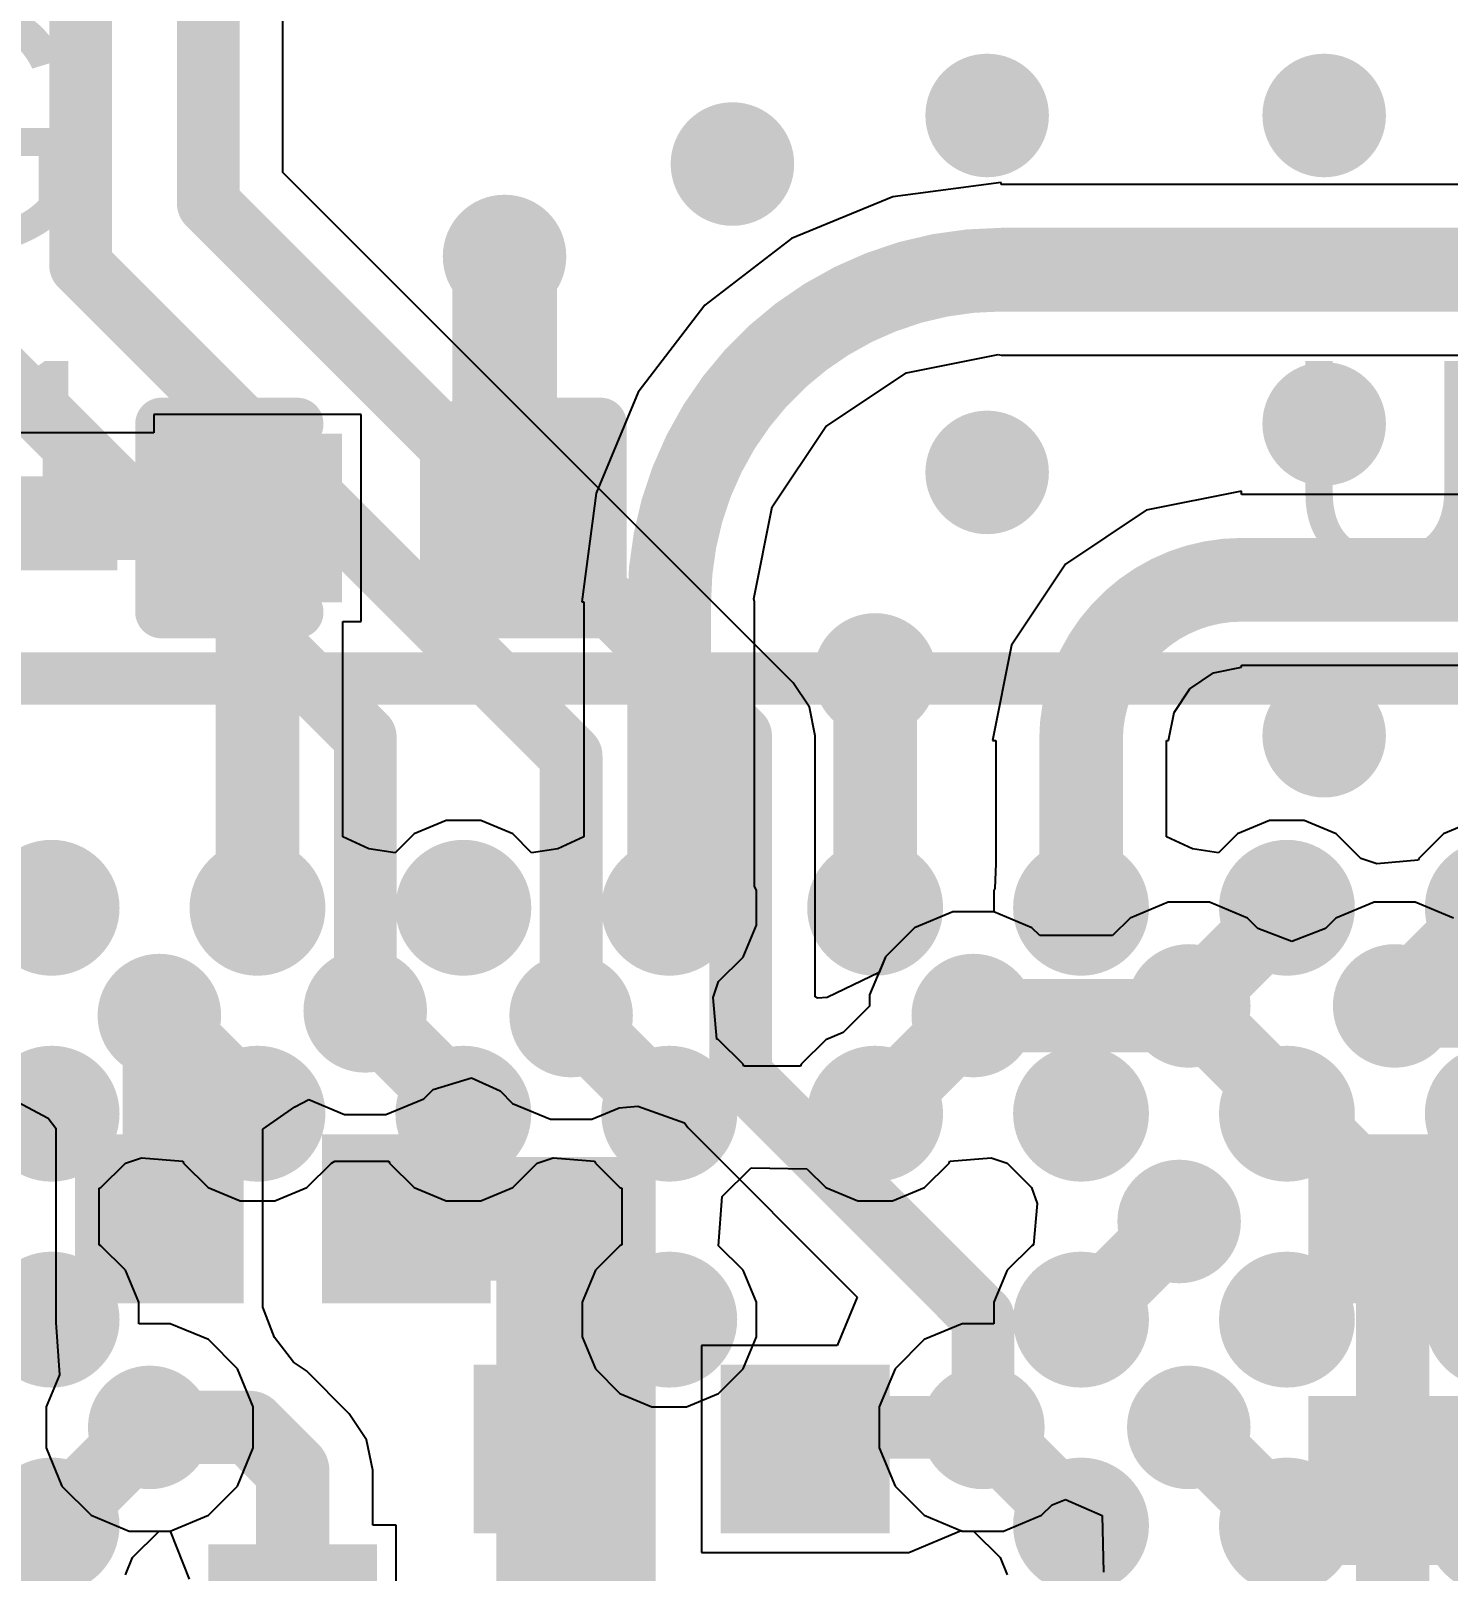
# Model space of a CAD drawing. Header units: millimetres. Extents: x -8 to 96, y -10 to 27.
# Drawn here: x 5.231 to 8.673, y 18.217 to 21.957 of the extents above; entities that cross this region are included whole.
import ezdxf

# ---------------------------------------------------------------- set-up
doc = ezdxf.new("R2010")
doc.units = ezdxf.units.MM
for name, color, linetype in [('BottomLayer', 5, 'Continuous'), ('BottomPaste', 16, 'Continuous'), ('BottomSolder', 6, 'Continuous'), ('TopLayer', 1, 'Continuous'), ('TopOverlay', 2, 'Continuous'), ('TopPaste', 8, 'Continuous'), ('TopSolder', 216, 'Continuous'), ('ViaHoleLayer', 16, 'Continuous')]:
    doc.layers.add(name, color=color, linetype=linetype)
doc.styles.add('Arial', font='', dxfattribs={"height": 0.2})
doc.styles.get('Arial').set_extended_font_data('Arial')

# ---------------------------------------------------------------- blocks, each defined once
blk = doc.blocks.new('C___0201_B_1')
at = {"layer": 'BottomLayer'}
for points in [[(-0.45, 0.15), (-0.15, 0.15), (-0.15, -0.15), (-0.45, -0.15)], [(0.15, 0.15), (0.45, 0.15), (0.45, -0.15), (0.15, -0.15)]]:
    blk.add_hatch(color=5, dxfattribs=at).paths.add_polyline_path(points)
at = {"layer": 'BottomPaste'}
for points in [[(-0.45, 0.15), (-0.15, 0.15), (-0.15, -0.15), (-0.45, -0.15)], [(0.15, 0.15), (0.45, 0.15), (0.45, -0.15), (0.15, -0.15)]]:
    blk.add_hatch(color=16, dxfattribs=at).paths.add_polyline_path(points)
at = {"layer": 'BottomSolder'}
for points in [[(-0.505, 0.205), (-0.095, 0.205), (-0.095, -0.205), (-0.505, -0.205)], [(0.095, 0.205), (0.505, 0.205), (0.505, -0.205), (0.095, -0.205)]]:
    blk.add_hatch(color=6, dxfattribs=at).paths.add_polyline_path(points)
blk = doc.blocks.new('C___0201_B_2')
at = {"layer": 'BottomLayer'}
for points in [[(-0.45, 0.15), (-0.15, 0.15), (-0.15, -0.15), (-0.45, -0.15)], [(0.15, 0.15), (0.45, 0.15), (0.45, -0.15), (0.15, -0.15)]]:
    blk.add_hatch(color=5, dxfattribs=at).paths.add_polyline_path(points)
at = {"layer": 'BottomPaste'}
for points in [[(-0.45, 0.15), (-0.15, 0.15), (-0.15, -0.15), (-0.45, -0.15)], [(0.15, 0.15), (0.45, 0.15), (0.45, -0.15), (0.15, -0.15)]]:
    blk.add_hatch(color=16, dxfattribs=at).paths.add_polyline_path(points)
at = {"layer": 'BottomSolder'}
for points in [[(-0.505, 0.205), (-0.095, 0.205), (-0.095, -0.205), (-0.505, -0.205)], [(0.095, 0.205), (0.505, 0.205), (0.505, -0.205), (0.095, -0.205)]]:
    blk.add_hatch(color=6, dxfattribs=at).paths.add_polyline_path(points)
blk = doc.blocks.new('82_VFBGA_10')
at = {"layer": 'TopLayer'}
h = blk.add_hatch(color=1, dxfattribs=at)
edge = h.paths.add_edge_path()
edge.add_arc((-1.25, 2.25), 0.11, 0, 360)
h = blk.add_hatch(color=1, dxfattribs=at)
edge = h.paths.add_edge_path()
edge.add_arc((-0.75, 2.25), 0.11, 0, 360)
h = blk.add_hatch(color=1, dxfattribs=at)
edge = h.paths.add_edge_path()
edge.add_arc((-0.25, 2.25), 0.11, 0, 360)
h = blk.add_hatch(color=1, dxfattribs=at)
edge = h.paths.add_edge_path()
edge.add_arc((0.25, 2.25), 0.11, 0, 360)
h = blk.add_hatch(color=1, dxfattribs=at)
edge = h.paths.add_edge_path()
edge.add_arc((0.75, 2.25), 0.11, 0, 360)
h = blk.add_hatch(color=1, dxfattribs=at)
edge = h.paths.add_edge_path()
edge.add_arc((1.25, 2.25), 0.11, 0, 360)
h = blk.add_hatch(color=1, dxfattribs=at)
edge = h.paths.add_edge_path()
edge.add_arc((1.75, 2.25), 0.11, 0, 360)
h = blk.add_hatch(color=1, dxfattribs=at)
edge = h.paths.add_edge_path()
edge.add_arc((2.25, 2.25), 0.11, 0, 360)
h = blk.add_hatch(color=1, dxfattribs=at)
edge = h.paths.add_edge_path()
edge.add_arc((-1.25, 1.75), 0.11, 0, 360)
h = blk.add_hatch(color=1, dxfattribs=at)
edge = h.paths.add_edge_path()
edge.add_arc((-0.75, 1.75), 0.11, 0, 360)
h = blk.add_hatch(color=1, dxfattribs=at)
edge = h.paths.add_edge_path()
edge.add_arc((-0.25, 1.75), 0.11, 0, 360)
h = blk.add_hatch(color=1, dxfattribs=at)
edge = h.paths.add_edge_path()
edge.add_arc((0.25, 1.75), 0.11, 0, 360)
h = blk.add_hatch(color=1, dxfattribs=at)
edge = h.paths.add_edge_path()
edge.add_arc((0.75, 1.75), 0.11, 0, 360)
h = blk.add_hatch(color=1, dxfattribs=at)
edge = h.paths.add_edge_path()
edge.add_arc((1.25, 1.75), 0.11, 0, 360)
h = blk.add_hatch(color=1, dxfattribs=at)
edge = h.paths.add_edge_path()
edge.add_arc((1.75, 1.75), 0.11, 0, 360)
h = blk.add_hatch(color=1, dxfattribs=at)
edge = h.paths.add_edge_path()
edge.add_arc((2.25, 1.75), 0.11, 0, 360)
h = blk.add_hatch(color=1, dxfattribs=at)
edge = h.paths.add_edge_path()
edge.add_arc((-1.25, 1.25), 0.11, 0, 360)
h = blk.add_hatch(color=1, dxfattribs=at)
edge = h.paths.add_edge_path()
edge.add_arc((0.25, 1.25), 0.11, 0, 360)
h = blk.add_hatch(color=1, dxfattribs=at)
edge = h.paths.add_edge_path()
edge.add_arc((1.25, 1.25), 0.11, 0, 360)
h = blk.add_hatch(color=1, dxfattribs=at)
edge = h.paths.add_edge_path()
edge.add_arc((1.75, 1.25), 0.11, 0, 360)
h = blk.add_hatch(color=1, dxfattribs=at)
edge = h.paths.add_edge_path()
edge.add_arc((2.25, 1.25), 0.11, 0, 360)
h = blk.add_hatch(color=1, dxfattribs=at)
edge = h.paths.add_edge_path()
edge.add_arc((-1.25, 0.75), 0.11, 0, 360)
h = blk.add_hatch(color=1, dxfattribs=at)
edge = h.paths.add_edge_path()
edge.add_arc((1.25, 0.75), 0.11, 0, 360)
h = blk.add_hatch(color=1, dxfattribs=at)
edge = h.paths.add_edge_path()
edge.add_arc((1.75, 0.75), 0.11, 0, 360)
h = blk.add_hatch(color=1, dxfattribs=at)
edge = h.paths.add_edge_path()
edge.add_arc((2.25, 0.75), 0.11, 0, 360)
at = {"layer": 'TopPaste'}
h = blk.add_hatch(color=8, dxfattribs=at)
edge = h.paths.add_edge_path()
edge.add_arc((-1.25, 2.25), 0.11, 0, 360)
h = blk.add_hatch(color=8, dxfattribs=at)
edge = h.paths.add_edge_path()
edge.add_arc((-0.75, 2.25), 0.11, 0, 360)
h = blk.add_hatch(color=8, dxfattribs=at)
edge = h.paths.add_edge_path()
edge.add_arc((-0.25, 2.25), 0.11, 0, 360)
h = blk.add_hatch(color=8, dxfattribs=at)
edge = h.paths.add_edge_path()
edge.add_arc((0.25, 2.25), 0.11, 0, 360)
h = blk.add_hatch(color=8, dxfattribs=at)
edge = h.paths.add_edge_path()
edge.add_arc((0.75, 2.25), 0.11, 0, 360)
h = blk.add_hatch(color=8, dxfattribs=at)
edge = h.paths.add_edge_path()
edge.add_arc((1.25, 2.25), 0.11, 0, 360)
h = blk.add_hatch(color=8, dxfattribs=at)
edge = h.paths.add_edge_path()
edge.add_arc((1.75, 2.25), 0.11, 0, 360)
h = blk.add_hatch(color=8, dxfattribs=at)
edge = h.paths.add_edge_path()
edge.add_arc((2.25, 2.25), 0.11, 0, 360)
h = blk.add_hatch(color=8, dxfattribs=at)
edge = h.paths.add_edge_path()
edge.add_arc((-1.25, 1.75), 0.11, 0, 360)
h = blk.add_hatch(color=8, dxfattribs=at)
edge = h.paths.add_edge_path()
edge.add_arc((-0.75, 1.75), 0.11, 0, 360)
h = blk.add_hatch(color=8, dxfattribs=at)
edge = h.paths.add_edge_path()
edge.add_arc((-0.25, 1.75), 0.11, 0, 360)
h = blk.add_hatch(color=8, dxfattribs=at)
edge = h.paths.add_edge_path()
edge.add_arc((0.25, 1.75), 0.11, 0, 360)
h = blk.add_hatch(color=8, dxfattribs=at)
edge = h.paths.add_edge_path()
edge.add_arc((0.75, 1.75), 0.11, 0, 360)
h = blk.add_hatch(color=8, dxfattribs=at)
edge = h.paths.add_edge_path()
edge.add_arc((1.25, 1.75), 0.11, 0, 360)
h = blk.add_hatch(color=8, dxfattribs=at)
edge = h.paths.add_edge_path()
edge.add_arc((1.75, 1.75), 0.11, 0, 360)
h = blk.add_hatch(color=8, dxfattribs=at)
edge = h.paths.add_edge_path()
edge.add_arc((2.25, 1.75), 0.11, 0, 360)
h = blk.add_hatch(color=8, dxfattribs=at)
edge = h.paths.add_edge_path()
edge.add_arc((-1.25, 1.25), 0.11, 0, 360)
h = blk.add_hatch(color=8, dxfattribs=at)
edge = h.paths.add_edge_path()
edge.add_arc((0.25, 1.25), 0.11, 0, 360)
h = blk.add_hatch(color=8, dxfattribs=at)
edge = h.paths.add_edge_path()
edge.add_arc((1.25, 1.25), 0.11, 0, 360)
h = blk.add_hatch(color=8, dxfattribs=at)
edge = h.paths.add_edge_path()
edge.add_arc((1.75, 1.25), 0.11, 0, 360)
h = blk.add_hatch(color=8, dxfattribs=at)
edge = h.paths.add_edge_path()
edge.add_arc((2.25, 1.25), 0.11, 0, 360)
h = blk.add_hatch(color=8, dxfattribs=at)
edge = h.paths.add_edge_path()
edge.add_arc((-1.25, 0.75), 0.11, 0, 360)
h = blk.add_hatch(color=8, dxfattribs=at)
edge = h.paths.add_edge_path()
edge.add_arc((1.25, 0.75), 0.11, 0, 360)
h = blk.add_hatch(color=8, dxfattribs=at)
edge = h.paths.add_edge_path()
edge.add_arc((1.75, 0.75), 0.11, 0, 360)
h = blk.add_hatch(color=8, dxfattribs=at)
edge = h.paths.add_edge_path()
edge.add_arc((2.25, 0.75), 0.11, 0, 360)
at = {"layer": 'TopSolder'}
h = blk.add_hatch(color=216, dxfattribs=at)
edge = h.paths.add_edge_path()
edge.add_arc((-1.25, 2.25), 0.165, 0, 360)
h = blk.add_hatch(color=216, dxfattribs=at)
edge = h.paths.add_edge_path()
edge.add_arc((-0.75, 2.25), 0.165, 0, 360)
h = blk.add_hatch(color=216, dxfattribs=at)
edge = h.paths.add_edge_path()
edge.add_arc((-0.25, 2.25), 0.165, 0, 360)
h = blk.add_hatch(color=216, dxfattribs=at)
edge = h.paths.add_edge_path()
edge.add_arc((0.25, 2.25), 0.165, 0, 360)
h = blk.add_hatch(color=216, dxfattribs=at)
edge = h.paths.add_edge_path()
edge.add_arc((0.75, 2.25), 0.165, 0, 360)
h = blk.add_hatch(color=216, dxfattribs=at)
edge = h.paths.add_edge_path()
edge.add_arc((1.25, 2.25), 0.165, 0, 360)
h = blk.add_hatch(color=216, dxfattribs=at)
edge = h.paths.add_edge_path()
edge.add_arc((1.75, 2.25), 0.165, 0, 360)
h = blk.add_hatch(color=216, dxfattribs=at)
edge = h.paths.add_edge_path()
edge.add_arc((2.25, 2.25), 0.165, 0, 360)
h = blk.add_hatch(color=216, dxfattribs=at)
edge = h.paths.add_edge_path()
edge.add_arc((-1.25, 1.75), 0.165, 0, 360)
h = blk.add_hatch(color=216, dxfattribs=at)
edge = h.paths.add_edge_path()
edge.add_arc((-0.75, 1.75), 0.165, 0, 360)
h = blk.add_hatch(color=216, dxfattribs=at)
edge = h.paths.add_edge_path()
edge.add_arc((-0.25, 1.75), 0.165, 0, 360)
h = blk.add_hatch(color=216, dxfattribs=at)
edge = h.paths.add_edge_path()
edge.add_arc((0.25, 1.75), 0.165, 0, 360)
h = blk.add_hatch(color=216, dxfattribs=at)
edge = h.paths.add_edge_path()
edge.add_arc((0.75, 1.75), 0.165, 0, 360)
h = blk.add_hatch(color=216, dxfattribs=at)
edge = h.paths.add_edge_path()
edge.add_arc((1.25, 1.75), 0.165, 0, 360)
h = blk.add_hatch(color=216, dxfattribs=at)
edge = h.paths.add_edge_path()
edge.add_arc((1.75, 1.75), 0.165, 0, 360)
h = blk.add_hatch(color=216, dxfattribs=at)
edge = h.paths.add_edge_path()
edge.add_arc((2.25, 1.75), 0.165, 0, 360)
h = blk.add_hatch(color=216, dxfattribs=at)
edge = h.paths.add_edge_path()
edge.add_arc((-1.25, 1.25), 0.165, 0, 360)
h = blk.add_hatch(color=216, dxfattribs=at)
edge = h.paths.add_edge_path()
edge.add_arc((0.25, 1.25), 0.165, 0, 360)
h = blk.add_hatch(color=216, dxfattribs=at)
edge = h.paths.add_edge_path()
edge.add_arc((1.25, 1.25), 0.165, 0, 360)
h = blk.add_hatch(color=216, dxfattribs=at)
edge = h.paths.add_edge_path()
edge.add_arc((1.75, 1.25), 0.165, 0, 360)
h = blk.add_hatch(color=216, dxfattribs=at)
edge = h.paths.add_edge_path()
edge.add_arc((2.25, 1.25), 0.165, 0, 360)
h = blk.add_hatch(color=216, dxfattribs=at)
edge = h.paths.add_edge_path()
edge.add_arc((-1.25, 0.75), 0.165, 0, 360)
h = blk.add_hatch(color=216, dxfattribs=at)
edge = h.paths.add_edge_path()
edge.add_arc((1.25, 0.75), 0.165, 0, 360)
h = blk.add_hatch(color=216, dxfattribs=at)
edge = h.paths.add_edge_path()
edge.add_arc((1.75, 0.75), 0.165, 0, 360)
h = blk.add_hatch(color=216, dxfattribs=at)
edge = h.paths.add_edge_path()
edge.add_arc((2.25, 0.75), 0.165, 0, 360)
at = {"layer": 'TopOverlay', "const_width": 0.127}
blk.add_lwpolyline([(-2.8067, 2.8067), (2.7686, 2.8067)], dxfattribs=at)
blk = doc.blocks.new('C___0201_B_71')
at = {"layer": 'BottomLayer'}
for points in [[(-0.45, 0.15), (-0.15, 0.15), (-0.15, -0.15), (-0.45, -0.15)], [(0.15, 0.15), (0.45, 0.15), (0.45, -0.15), (0.15, -0.15)]]:
    blk.add_hatch(color=5, dxfattribs=at).paths.add_polyline_path(points)
at = {"layer": 'BottomPaste'}
for points in [[(-0.45, 0.15), (-0.15, 0.15), (-0.15, -0.15), (-0.45, -0.15)], [(0.15, 0.15), (0.45, 0.15), (0.45, -0.15), (0.15, -0.15)]]:
    blk.add_hatch(color=16, dxfattribs=at).paths.add_polyline_path(points)
at = {"layer": 'BottomSolder'}
for points in [[(-0.505, 0.205), (-0.095, 0.205), (-0.095, -0.205), (-0.505, -0.205)], [(0.095, 0.205), (0.505, 0.205), (0.505, -0.205), (0.095, -0.205)]]:
    blk.add_hatch(color=6, dxfattribs=at).paths.add_polyline_path(points)
blk = doc.blocks.new('C___0201_B_75')
at = {"layer": 'BottomLayer'}
for points in [[(-0.45, 0.15), (-0.15, 0.15), (-0.15, -0.15), (-0.45, -0.15)], [(0.15, 0.15), (0.45, 0.15), (0.45, -0.15), (0.15, -0.15)]]:
    blk.add_hatch(color=5, dxfattribs=at).paths.add_polyline_path(points)
at = {"layer": 'BottomPaste'}
for points in [[(-0.45, 0.15), (-0.15, 0.15), (-0.15, -0.15), (-0.45, -0.15)], [(0.15, 0.15), (0.45, 0.15), (0.45, -0.15), (0.15, -0.15)]]:
    blk.add_hatch(color=16, dxfattribs=at).paths.add_polyline_path(points)
at = {"layer": 'BottomSolder'}
for points in [[(-0.505, 0.205), (-0.095, 0.205), (-0.095, -0.205), (-0.505, -0.205)], [(0.095, 0.205), (0.505, 0.205), (0.505, -0.205), (0.095, -0.205)]]:
    blk.add_hatch(color=6, dxfattribs=at).paths.add_polyline_path(points)
blk = doc.blocks.new('C___0201_76')
at = {"layer": 'TopLayer'}
for points in [[(-0.45, 0.15), (-0.15, 0.15), (-0.15, -0.15), (-0.45, -0.15)], [(0.15, 0.15), (0.45, 0.15), (0.45, -0.15), (0.15, -0.15)]]:
    blk.add_hatch(color=1, dxfattribs=at).paths.add_polyline_path(points)
at = {"layer": 'TopPaste'}
for points in [[(-0.45, 0.15), (-0.15, 0.15), (-0.15, -0.15), (-0.45, -0.15)], [(0.15, 0.15), (0.45, 0.15), (0.45, -0.15), (0.15, -0.15)]]:
    blk.add_hatch(color=8, dxfattribs=at).paths.add_polyline_path(points)
at = {"layer": 'TopSolder'}
for points in [[(-0.505, 0.205), (-0.095, 0.205), (-0.095, -0.205), (-0.505, -0.205)], [(0.095, 0.205), (0.505, 0.205), (0.505, -0.205), (0.095, -0.205)]]:
    blk.add_hatch(color=216, dxfattribs=at).paths.add_polyline_path(points)
at = {"layer": 'TopOverlay', "const_width": 0.127}
for points in [[(-0.2032, 0.2286), (-0.5334, 0.2286)], [(-0.5334, 0.2286), (-0.5334, -0.2286)], [(0.5334, 0.2286), (0.2032, 0.2286)], [(0.5334, 0.2286), (0.5334, -0.2286)], [(-0.2032, -0.2286), (-0.5334, -0.2286)], [(0.5334, -0.2286), (0.2032, -0.2286)]]:
    blk.add_lwpolyline(points, dxfattribs=at)
at = {"layer": 'TopOverlay', "const_width": 0.0635}
for points in [[(-0.5651, 0.2286, 1), (-0.5016, 0.2286, 1)], [(-0.5651, 0.2286, 1), (-0.5016, 0.2286, 1)], [(-0.2349, 0.2286, 1), (-0.1714, 0.2286, 1)], [(0.1714, 0.2286, 1), (0.2349, 0.2286, 1)], [(0.5016, 0.2286, 1), (0.5651, 0.2286, 1)], [(0.5016, 0.2286, 1), (0.5651, 0.2286, 1)], [(-0.5651, -0.2286, 1), (-0.5016, -0.2286, 1)], [(-0.5651, -0.2286, 1), (-0.5016, -0.2286, 1)], [(-0.2349, -0.2286, 1), (-0.1714, -0.2286, 1)], [(0.1714, -0.2286, 1), (0.2349, -0.2286, 1)], [(0.5016, -0.2286, 1), (0.5651, -0.2286, 1)], [(0.5016, -0.2286, 1), (0.5651, -0.2286, 1)]]:
    blk.add_lwpolyline(points, format="xyb", close=True, dxfattribs=at)
blk = doc.blocks.new('C___0201_B_78')
at = {"layer": 'BottomLayer'}
for points in [[(-0.45, 0.15), (-0.15, 0.15), (-0.15, -0.15), (-0.45, -0.15)], [(0.15, 0.15), (0.45, 0.15), (0.45, -0.15), (0.15, -0.15)]]:
    blk.add_hatch(color=5, dxfattribs=at).paths.add_polyline_path(points)
at = {"layer": 'BottomPaste'}
for points in [[(-0.45, 0.15), (-0.15, 0.15), (-0.15, -0.15), (-0.45, -0.15)], [(0.15, 0.15), (0.45, 0.15), (0.45, -0.15), (0.15, -0.15)]]:
    blk.add_hatch(color=16, dxfattribs=at).paths.add_polyline_path(points)
at = {"layer": 'BottomSolder'}
for points in [[(-0.505, 0.205), (-0.095, 0.205), (-0.095, -0.205), (-0.505, -0.205)], [(0.095, 0.205), (0.505, 0.205), (0.505, -0.205), (0.095, -0.205)]]:
    blk.add_hatch(color=6, dxfattribs=at).paths.add_polyline_path(points)

msp = doc.modelspace()

# ---------------------------------------------------------------- hatches: boundary and pattern name
at = {"layer": 'BottomLayer'}
h = msp.add_hatch(color=5, dxfattribs=at)
edge = h.paths.add_edge_path()
edge.add_arc((7.5538, 21.7516), 0.15, 0, 360)
h = msp.add_hatch(color=5, dxfattribs=at)
edge = h.paths.add_edge_path()
edge.add_arc((8.3723, 21.7516), 0.15, 0, 360)
h = msp.add_hatch(color=5, dxfattribs=at)
edge = h.paths.add_edge_path()
edge.add_arc((6.9352, 21.6337), 0.15, 0, 360)
h = msp.add_hatch(color=5, dxfattribs=at)
edge = h.paths.add_edge_path()
edge.add_arc((6.3818, 21.4092), 0.15, 0, 360)
h = msp.add_hatch(color=5, dxfattribs=at)
edge = h.paths.add_edge_path()
edge.add_arc((8.3723, 21.0028), 0.15, 0, 360)
h = msp.add_hatch(color=5, dxfattribs=at)
edge = h.paths.add_edge_path()
edge.add_arc((7.5538, 20.8849), 0.15, 0, 360)
h = msp.add_hatch(color=5, dxfattribs=at)
edge = h.paths.add_edge_path()
edge.add_arc((7.2818, 20.3932), 0.15, 0, 360)
h = msp.add_hatch(color=5, dxfattribs=at)
edge = h.paths.add_edge_path()
edge.add_arc((8.3723, 20.2456), 0.15, 0, 360)
h = msp.add_hatch(color=5, dxfattribs=at)
edge = h.paths.add_edge_path()
edge.add_arc((5.5435, 19.5661), 0.15, 0, 360)
h = msp.add_hatch(color=5, dxfattribs=at)
edge = h.paths.add_edge_path()
edge.add_arc((6.0435, 19.5775), 0.15, 0, 360)
h = msp.add_hatch(color=5, dxfattribs=at)
edge = h.paths.add_edge_path()
edge.add_arc((6.5435, 19.5661), 0.15, 0, 360)
h = msp.add_hatch(color=5, dxfattribs=at)
edge = h.paths.add_edge_path()
edge.add_arc((7.5201, 19.5661), 0.15, 0, 360)
h = msp.add_hatch(color=5, dxfattribs=at)
edge = h.paths.add_edge_path()
edge.add_arc((8.0435, 19.5895), 0.15, 0, 360)
h = msp.add_hatch(color=5, dxfattribs=at)
edge = h.paths.add_edge_path()
edge.add_arc((8.5435, 19.5895), 0.15, 0, 360)
for points in [[(5.9935, 18.9224), (6.7492, 18.9224), (6.7492, 19.2224), (5.9935, 19.2224)], [(6.362, 17.9054), (6.7492, 17.9054), (6.7492, 19.2224), (6.362, 19.2224)]]:
    msp.add_hatch(color=5, dxfattribs=at).paths.add_polyline_path(points)
h = msp.add_hatch(color=5, dxfattribs=at)
edge = h.paths.add_edge_path()
edge.add_arc((8.0201, 19.0661), 0.15, 0, 360)
h = msp.add_hatch(color=5, dxfattribs=at)
edge = h.paths.add_edge_path()
edge.add_arc((5.5201, 18.5661), 0.15, 0, 360)
h = msp.add_hatch(color=5, dxfattribs=at)
edge = h.paths.add_edge_path()
edge.add_arc((7.5435, 18.5661), 0.15, 0, 360)
h = msp.add_hatch(color=5, dxfattribs=at)
edge = h.paths.add_edge_path()
edge.add_arc((8.0435, 18.5661), 0.15, 0, 360)
at = {"layer": 'TopLayer'}
h = msp.add_hatch(color=1, dxfattribs=at)
edge = h.paths.add_edge_path()
edge.add_arc((7.5538, 21.7516), 0.15, 0, 360)
h = msp.add_hatch(color=1, dxfattribs=at)
edge = h.paths.add_edge_path()
edge.add_arc((8.3723, 21.7516), 0.15, 0, 360)
h = msp.add_hatch(color=1, dxfattribs=at)
edge = h.paths.add_edge_path()
edge.add_arc((6.9352, 21.6337), 0.15, 0, 360)
h = msp.add_hatch(color=1, dxfattribs=at)
edge = h.paths.add_edge_path()
edge.add_arc((6.3818, 21.4092), 0.15, 0, 360)
h = msp.add_hatch(color=1, dxfattribs=at)
edge = h.paths.add_edge_path()
edge.add_arc((8.3723, 21.0028), 0.15, 0, 360)
h = msp.add_hatch(color=1, dxfattribs=at)
edge = h.paths.add_edge_path()
edge.add_arc((7.5538, 20.8849), 0.15, 0, 360)
h = msp.add_hatch(color=1, dxfattribs=at)
edge = h.paths.add_edge_path()
edge.add_arc((7.2818, 20.3932), 0.15, 0, 360)
h = msp.add_hatch(color=1, dxfattribs=at)
edge = h.paths.add_edge_path()
edge.add_arc((8.3723, 20.2456), 0.15, 0, 360)
h = msp.add_hatch(color=1, dxfattribs=at)
edge = h.paths.add_edge_path()
edge.add_arc((5.5435, 19.5661), 0.15, 0, 360)
h = msp.add_hatch(color=1, dxfattribs=at)
edge = h.paths.add_edge_path()
edge.add_arc((6.0435, 19.5775), 0.15, 0, 360)
h = msp.add_hatch(color=1, dxfattribs=at)
edge = h.paths.add_edge_path()
edge.add_arc((6.5435, 19.5661), 0.15, 0, 360)
h = msp.add_hatch(color=1, dxfattribs=at)
edge = h.paths.add_edge_path()
edge.add_arc((7.5201, 19.5661), 0.15, 0, 360)
h = msp.add_hatch(color=1, dxfattribs=at)
edge = h.paths.add_edge_path()
edge.add_arc((8.0435, 19.5895), 0.15, 0, 360)
h = msp.add_hatch(color=1, dxfattribs=at)
edge = h.paths.add_edge_path()
edge.add_arc((8.5435, 19.5895), 0.15, 0, 360)
h = msp.add_hatch(color=1, dxfattribs=at)
edge = h.paths.add_edge_path()
edge.add_arc((8.0201, 19.0661), 0.15, 0, 360)
h = msp.add_hatch(color=1, dxfattribs=at)
edge = h.paths.add_edge_path()
edge.add_arc((5.5201, 18.5661), 0.15, 0, 360)
h = msp.add_hatch(color=1, dxfattribs=at)
edge = h.paths.add_edge_path()
edge.add_arc((7.5435, 18.5661), 0.15, 0, 360)
h = msp.add_hatch(color=1, dxfattribs=at)
edge = h.paths.add_edge_path()
edge.add_arc((8.0435, 18.5661), 0.15, 0, 360)
at = {"layer": 'ViaHoleLayer'}
h = msp.add_hatch(color=16, dxfattribs=at)
edge = h.paths.add_edge_path()
edge.add_arc((7.5538, 21.7516), 0.075, 0, 360)
h = msp.add_hatch(color=16, dxfattribs=at)
edge = h.paths.add_edge_path()
edge.add_arc((8.3723, 21.7516), 0.075, 0, 360)
h = msp.add_hatch(color=16, dxfattribs=at)
edge = h.paths.add_edge_path()
edge.add_arc((6.9352, 21.6337), 0.075, 0, 360)
h = msp.add_hatch(color=16, dxfattribs=at)
edge = h.paths.add_edge_path()
edge.add_arc((6.3818, 21.4092), 0.075, 0, 360)
h = msp.add_hatch(color=16, dxfattribs=at)
edge = h.paths.add_edge_path()
edge.add_arc((8.3723, 21.0028), 0.075, 0, 360)
h = msp.add_hatch(color=16, dxfattribs=at)
edge = h.paths.add_edge_path()
edge.add_arc((7.5538, 20.8849), 0.075, 0, 360)
h = msp.add_hatch(color=16, dxfattribs=at)
edge = h.paths.add_edge_path()
edge.add_arc((7.2818, 20.3932), 0.075, 0, 360)
h = msp.add_hatch(color=16, dxfattribs=at)
edge = h.paths.add_edge_path()
edge.add_arc((8.3723, 20.2456), 0.075, 0, 360)
h = msp.add_hatch(color=16, dxfattribs=at)
edge = h.paths.add_edge_path()
edge.add_arc((5.5435, 19.5661), 0.075, 0, 360)
h = msp.add_hatch(color=16, dxfattribs=at)
edge = h.paths.add_edge_path()
edge.add_arc((6.0435, 19.5775), 0.075, 0, 360)
h = msp.add_hatch(color=16, dxfattribs=at)
edge = h.paths.add_edge_path()
edge.add_arc((6.5435, 19.5661), 0.075, 0, 360)
h = msp.add_hatch(color=16, dxfattribs=at)
edge = h.paths.add_edge_path()
edge.add_arc((7.5201, 19.5661), 0.075, 0, 360)
h = msp.add_hatch(color=16, dxfattribs=at)
edge = h.paths.add_edge_path()
edge.add_arc((8.0435, 19.5895), 0.075, 0, 360)
h = msp.add_hatch(color=16, dxfattribs=at)
edge = h.paths.add_edge_path()
edge.add_arc((8.5435, 19.5895), 0.075, 0, 360)
h = msp.add_hatch(color=16, dxfattribs=at)
edge = h.paths.add_edge_path()
edge.add_arc((8.0201, 19.0661), 0.075, 0, 360)
h = msp.add_hatch(color=16, dxfattribs=at)
edge = h.paths.add_edge_path()
edge.add_arc((5.5201, 18.5661), 0.075, 0, 360)
h = msp.add_hatch(color=16, dxfattribs=at)
edge = h.paths.add_edge_path()
edge.add_arc((7.5435, 18.5661), 0.075, 0, 360)
h = msp.add_hatch(color=16, dxfattribs=at)
edge = h.paths.add_edge_path()
edge.add_arc((8.0435, 18.5661), 0.075, 0, 360)

# ---------------------------------------------------------------- linework, layer by layer
at = {"layer": 'BottomLayer'}
for p, q in [((5.8437, 21.6131), (5.8437, 22.4508)), ((7.0831, 20.3737), (5.8437, 21.6131)), ((7.1224, 20.3149), (7.0831, 20.3737)), ((7.1362, 20.2455), (7.1224, 20.3149)), ((7.1362, 19.6115), (7.1362, 20.2455)), ((7.9935, 19.8411), (7.901, 19.8028)), ((8.0936, 19.8411), (7.9935, 19.8411)), ((8.186, 19.8028), (8.0936, 19.8411)), ((8.4935, 19.8411), (8.401, 19.8028)), ((8.5936, 19.8411), (8.4935, 19.8411)), ((8.6861, 19.8028), (8.5936, 19.8411)), ((7.4701, 19.8177), (7.3776, 19.7794)), ((7.5701, 19.8177), (7.4701, 19.8177)), ((7.6626, 19.7794), (7.5701, 19.8177)), ((7.901, 19.8028), (7.8585, 19.7603)), ((8.2115, 19.7774), (8.186, 19.8028)), ((8.401, 19.8028), (8.3755, 19.7774)), ((7.3776, 19.7794), (7.3068, 19.7086)), ((7.6817, 19.7603), (7.6626, 19.7794)), ((7.8585, 19.7603), (7.6817, 19.7603)), ((8.2935, 19.7461), (8.2115, 19.7774)), ((8.3755, 19.7774), (8.2935, 19.7461)), ((7.3068, 19.7086), (7.2912, 19.671)), ((7.2912, 19.671), (7.1651, 19.61)), ((7.1415, 19.6086), (7.1362, 19.6115)), ((7.1651, 19.61), (7.1415, 19.6086)), ((6.2082, 19.3864), (6.3012, 19.4147)), ((6.3012, 19.4147), (6.3708, 19.383)), ((5.1626, 19.3762), (5.2731, 19.3173)), ((6.1861, 19.3642), (6.2082, 19.3864)), ((6.3708, 19.383), (6.401, 19.3528)), ((5.7951, 19.2905), (5.8725, 19.3444)), ((5.8725, 19.3444), (5.9064, 19.362)), ((5.9064, 19.362), (5.9935, 19.3259)), ((6.0936, 19.3259), (6.1861, 19.3642)), ((6.401, 19.3528), (6.4935, 19.3145)), ((6.5936, 19.3145), (6.6601, 19.3421)), ((6.6601, 19.3421), (6.7055, 19.3459)), ((6.7055, 19.3459), (6.8188, 19.306)), ((5.2731, 19.3173), (5.2919, 19.2925)), ((5.9935, 19.3259), (6.0936, 19.3259)), ((6.4935, 19.3145), (6.5936, 19.3145)), ((6.8188, 19.306), (6.8268, 19.2941)), ((5.2919, 19.2925), (5.2919, 18.8709)), ((5.7951, 18.8583), (5.7951, 19.2905)), ((6.8268, 19.2941), (7.2384, 18.8826)), ((5.2919, 18.8709), (5.2919, 18.8208)), ((5.8228, 18.7848), (5.7951, 18.8583)), ((7.2384, 18.8826), (7.1898, 18.7652)), ((5.2919, 18.8208), (5.3007, 18.6938)), ((5.8691, 18.7245), (5.8228, 18.7848)), ((7.1898, 18.7652), (6.8604, 18.7652)), ((6.8604, 18.7652), (6.8604, 18.262)), ((5.9006, 18.7034), (5.8691, 18.7245)), ((6.0048, 18.5993), (5.9006, 18.7034)), ((5.3007, 18.6938), (5.2685, 18.6161)), ((5.2685, 18.6161), (5.2685, 18.5161)), ((6.0469, 18.5363), (6.0048, 18.5993)), ((5.2685, 18.5161), (5.3068, 18.4236)), ((6.0616, 18.4619), (6.0469, 18.5363)), ((6.0616, 18.3286), (6.0616, 18.4619)), ((5.3068, 18.4236), (5.3776, 18.3528)), ((7.6861, 18.3528), (7.7115, 18.3783)), ((7.7115, 18.3783), (7.744, 18.3907)), ((7.744, 18.3907), (7.8334, 18.3519)), ((5.3776, 18.3528), (5.4701, 18.3145)), ((6.119, 18.3286), (6.0616, 18.3286)), ((6.119, 17.8254), (6.119, 18.3286)), ((7.5936, 18.3145), (7.6861, 18.3528)), ((7.8334, 18.3519), (7.8361, 18.2145)), ((5.4701, 18.3145), (5.5701, 18.3145)), ((5.5701, 18.3145), (5.6158, 18.1972)), ((7.3636, 18.262), (7.4906, 18.3157)), ((7.4906, 18.3157), (7.4935, 18.3145)), ((7.4935, 18.3145), (7.5936, 18.3145)), ((6.8604, 18.262), (7.3636, 18.262)), ((7.3636, 18.262), (7.3636, 18.262))]:
    msp.add_line(p, q, dxfattribs=at)
for points, const_width in [([(3.4798, 22.8062), (6.0435, 20.2425)], 0.1524), ([(5.3522, 21.3882), (5.3522, 22.5258)], 0.1524), ([(5.6624, 21.538), (5.6624, 22.5259)], 0.1524), ([(5.6624, 21.538), (6.955, 20.2455)], 0.1524), ([(6.3818, 21.4092), (6.3818, 21.4217)], 0.254), ([(5.3522, 21.3882), (6.5435, 20.1968)], 0.1524), ([(6.0435, 19.5775), (6.0435, 20.2425)], 0.1524), ([(6.955, 19.4223), (6.955, 20.2455)], 0.1524), ([(6.5435, 19.5661), (6.5435, 20.1968)], 0.1524), ([(7.987, 19.5661), (8.0105, 19.5895)], 0.1778), ([(8.0105, 19.5895), (8.0435, 19.5895)], 0.1778), ([(8.0435, 19.5895), (8.4777, 19.1554)], 0.1778), ([(8.5435, 19.5895), (11.1099, 19.5895)], 0.2032), ([(5.5435, 19.0724), (5.5435, 19.5661)], 0.1778), ([(7.5201, 19.5661), (7.987, 19.5661)], 0.1778), ([(7.5101, 19.5258), (7.5201, 19.5358)], 0.1778), ([(6.955, 19.4223), (7.5435, 18.8337)], 0.1524), ([(8.4777, 19.1335), (8.4777, 19.1554)], 0.1778), ([(8.4777, 19.1335), (8.5388, 19.0724)], 0.1778), ([(8.5388, 18.4374), (8.5388, 19.0724)], 0.1778), ([(7.5435, 18.5661), (7.5435, 18.8337)], 0.1524), ([(5.5201, 18.5661), (5.7633, 18.5661)], 0.1778), ([(5.7633, 18.5661), (5.8674, 18.4619)], 0.1778), ([(7.112, 18.5136), (7.1645, 18.5661)], 0.1524), ([(7.1645, 18.5661), (7.5435, 18.5661)], 0.1524), ([(5.8674, 18.077), (5.8674, 18.4619)], 0.1778), ([(8.5388, 17.0708), (8.5388, 18.4374)], 0.1778)]:
    msp.add_lwpolyline(points, dxfattribs=dict(at, const_width=const_width))
for points, const_width in [([(5.6243, 21.538, 1), (5.7005, 21.538, 1)], 0.0762), ([(5.6243, 21.538, 1), (5.7005, 21.538, 1)], 0.0762), ([(6.3183, 21.4217, 1), (6.4453, 21.4217, 1)], 0.127), ([(6.3183, 21.4092, 1), (6.4453, 21.4092, 1)], 0.127), ([(5.3141, 21.3882, 1), (5.3903, 21.3882, 1)], 0.0762), ([(5.3141, 21.3882, 1), (5.3903, 21.3882, 1)], 0.0762), ([(6.0054, 20.2425, 1), (6.0816, 20.2425, 1)], 0.0762), ([(6.0054, 20.2425, 1), (6.0816, 20.2425, 1)], 0.0762), ([(6.9169, 20.2455, 1), (6.9931, 20.2455, 1)], 0.0762), ([(6.9169, 20.2455, 1), (6.9931, 20.2455, 1)], 0.0762), ([(6.5054, 20.1968, 1), (6.5816, 20.1968, 1)], 0.0762), ([(6.5054, 20.1968, 1), (6.5816, 20.1968, 1)], 0.0762), ([(7.966, 19.5895, 1), (8.0549, 19.5895, 1)], 0.0889), ([(7.966, 19.5895, 1), (8.0549, 19.5895, 1)], 0.0889), ([(7.9991, 19.5895, 1), (8.088, 19.5895, 1)], 0.0889), ([(7.9991, 19.5895, 1), (8.088, 19.5895, 1)], 0.0889), ([(8.4927, 19.5895, 1), (8.5943, 19.5895, 1)], 0.1016), ([(5.4991, 19.5661, 1), (5.588, 19.5661, 1)], 0.0889), ([(6.0054, 19.5775, 1), (6.0816, 19.5775, 1)], 0.0762), ([(6.5054, 19.5661, 1), (6.5816, 19.5661, 1)], 0.0762), ([(7.4756, 19.5661, 1), (7.5645, 19.5661, 1)], 0.0889), ([(7.9426, 19.5661, 1), (8.0315, 19.5661, 1)], 0.0889), ([(7.9426, 19.5661, 1), (8.0315, 19.5661, 1)], 0.0889), ([(7.4656, 19.5258, 1), (7.5545, 19.5258, 1)], 0.0889), ([(7.4756, 19.5358, 1), (7.5645, 19.5358, 1)], 0.0889), ([(6.9169, 19.4223, 1), (6.9931, 19.4223, 1)], 0.0762), ([(6.9169, 19.4223, 1), (6.9931, 19.4223, 1)], 0.0762), ([(8.4333, 19.1554, 1), (8.5222, 19.1554, 1)], 0.0889), ([(8.4333, 19.1554, 1), (8.5222, 19.1554, 1)], 0.0889), ([(8.4333, 19.1335, 1), (8.5222, 19.1335, 1)], 0.0889), ([(8.4333, 19.1335, 1), (8.5222, 19.1335, 1)], 0.0889), ([(5.4991, 19.0724, 1), (5.588, 19.0724, 1)], 0.0889), ([(8.4944, 19.0724, 1), (8.5833, 19.0724, 1)], 0.0889), ([(8.4944, 19.0724, 1), (8.5833, 19.0724, 1)], 0.0889), ([(7.5054, 18.8337, 1), (7.5816, 18.8337, 1)], 0.0762), ([(7.5054, 18.8337, 1), (7.5816, 18.8337, 1)], 0.0762), ([(5.4756, 18.5661, 1), (5.5645, 18.5661, 1)], 0.0889), ([(5.7188, 18.5661, 1), (5.8077, 18.5661, 1)], 0.0889), ([(5.7188, 18.5661, 1), (5.8077, 18.5661, 1)], 0.0889), ([(7.1264, 18.5661, 1), (7.2026, 18.5661, 1)], 0.0762), ([(7.1264, 18.5661, 1), (7.2026, 18.5661, 1)], 0.0762), ([(7.5054, 18.5661, 1), (7.5816, 18.5661, 1)], 0.0762), ([(7.5054, 18.5661, 1), (7.5816, 18.5661, 1)], 0.0762), ([(7.0739, 18.5136, 1), (7.1501, 18.5136, 1)], 0.0762), ([(5.823, 18.4619, 1), (5.9119, 18.4619, 1)], 0.0889), ([(5.823, 18.4619, 1), (5.9119, 18.4619, 1)], 0.0889), ([(8.4944, 18.4374, 1), (8.5833, 18.4374, 1)], 0.0889), ([(8.4944, 18.4374, 1), (8.5833, 18.4374, 1)], 0.0889)]:
    msp.add_lwpolyline(points, format="xyb", close=True, dxfattribs=dict(at, const_width=const_width))
at = {"layer": 'TopLayer'}
for p, q in [((7.588, 21.5891), (7.3245, 21.5544)), ((7.588, 21.5844), (7.588, 21.5891)), ((13.4379, 21.5844), (7.588, 21.5844)), ((7.3245, 21.5544), (7.079, 21.4527)), ((7.079, 21.4527), (6.8681, 21.2909)), ((6.8681, 21.2909), (6.7063, 21.0801)), ((7.3577, 21.1271), (7.5809, 21.1715)), ((7.5809, 21.1715), (7.588, 21.17)), ((7.588, 21.17), (13.4379, 21.17)), ((7.1624, 20.9966), (7.3577, 21.1271)), ((6.7063, 21.0801), (6.6046, 20.8345)), ((6.0334, 21.0258), (5.5302, 21.0258)), ((5.5302, 21.0258), (5.5302, 20.9814)), ((6.0334, 20.5226), (6.0334, 21.0258)), ((7.032, 20.8013), (7.1624, 20.9966)), ((5.5302, 20.9814), (3.4886, 20.9814)), ((6.6046, 20.8345), (6.5699, 20.571)), ((8.1718, 20.839), (7.9404, 20.793)), ((8.1718, 20.8314), (8.1718, 20.839)), ((6.9876, 20.5782), (7.032, 20.8013)), ((13.0891, 20.8314), (8.1718, 20.8314)), ((7.9404, 20.793), (7.7441, 20.6619)), ((7.7441, 20.6619), (7.613, 20.4657)), ((6.989, 20.571), (6.9876, 20.5782)), ((6.5699, 20.571), (6.5746, 20.571)), ((6.5746, 20.571), (6.5746, 20.0002)), ((6.989, 19.8806), (6.989, 20.571)), ((5.989, 20.0002), (5.989, 20.5226)), ((5.989, 20.5226), (6.0334, 20.5226)), ((7.613, 20.4657), (7.567, 20.2342)), ((8.0463, 20.3597), (8.1039, 20.3982)), ((8.1039, 20.3982), (8.1718, 20.4117)), ((8.1718, 20.4117), (8.1718, 20.417)), ((8.1718, 20.417), (13.0891, 20.417)), ((8.0078, 20.3021), (8.0463, 20.3597)), ((7.9943, 20.2342), (8.0078, 20.3021)), ((7.567, 20.2342), (7.5746, 20.2342)), ((7.5746, 20.2342), (7.5746, 19.935)), ((7.989, 20.0002), (7.989, 20.2342)), ((7.989, 20.2342), (7.9943, 20.2342)), ((6.2397, 20.0394), (6.162, 20.0072)), ((6.3239, 20.0394), (6.2397, 20.0394)), ((6.4017, 20.0072), (6.3239, 20.0394)), ((8.2397, 20.0394), (8.1619, 20.0072)), ((8.3239, 20.0394), (8.2397, 20.0394)), ((8.4017, 20.0072), (8.3239, 20.0394)), ((8.7397, 20.0394), (8.662, 20.0072)), ((6.0524, 19.9709), (5.989, 20.0002)), ((6.162, 20.0072), (6.116, 19.9612)), ((6.4476, 19.9612), (6.4017, 20.0072)), ((6.5746, 20.0002), (6.5113, 19.9709)), ((8.0523, 19.9709), (7.989, 20.0002)), ((8.1619, 20.0072), (8.116, 19.9612)), ((8.4612, 19.9477), (8.4017, 20.0072)), ((8.662, 20.0072), (8.6024, 19.9477)), ((6.116, 19.9612), (6.0524, 19.9709)), ((6.5113, 19.9709), (6.4476, 19.9612)), ((8.116, 19.9612), (8.0523, 19.9709)), ((8.4998, 19.9346), (8.4612, 19.9477)), ((8.6005, 19.9431), (8.4998, 19.9346)), ((8.6024, 19.9477), (8.6005, 19.9431)), ((7.5746, 19.935), (7.5723, 19.875)), ((6.9934, 19.8699), (6.989, 19.8806)), ((6.9934, 19.7857), (6.9934, 19.8699)), ((7.5723, 19.875), (7.5702, 19.8699)), ((7.5702, 19.8699), (7.5702, 19.8196)), ((7.4701, 19.8177), (7.3776, 19.7794)), ((7.5701, 19.8177), (7.4701, 19.8177)), ((7.5702, 19.8196), (7.5701, 19.8177)), ((6.9612, 19.708), (6.9934, 19.7857)), ((7.3776, 19.7794), (7.3068, 19.7086)), ((6.9017, 19.6484), (6.9612, 19.708)), ((7.3068, 19.7086), (7.2685, 19.6161)), ((6.8886, 19.6099), (6.9017, 19.6484)), ((6.8971, 19.5091), (6.8886, 19.6099)), ((7.2685, 19.6161), (7.2685, 19.5892)), ((7.2685, 19.5892), (7.2039, 19.5246)), ((7.2039, 19.5246), (7.162, 19.5072)), ((6.9017, 19.5072), (6.8971, 19.5091)), ((6.9612, 19.4477), (6.9017, 19.5072)), ((7.162, 19.5072), (7.1024, 19.4477)), ((6.9631, 19.4431), (6.9612, 19.4477)), ((7.1005, 19.4431), (6.9631, 19.4431)), ((7.1024, 19.4477), (7.1005, 19.4431)), ((5.4017, 19.1484), (5.4612, 19.208)), ((5.4612, 19.208), (5.4998, 19.221)), ((5.4998, 19.221), (5.6005, 19.2125)), ((5.6005, 19.2125), (5.6024, 19.208)), ((5.6024, 19.208), (5.6619, 19.1484)), ((5.9017, 19.1484), (5.9612, 19.208)), ((5.9612, 19.208), (5.9698, 19.2125)), ((5.9698, 19.2125), (6.1005, 19.2125)), ((6.1005, 19.2125), (6.1024, 19.208)), ((6.1024, 19.208), (6.162, 19.1484)), ((6.4017, 19.1484), (6.4612, 19.208)), ((6.4612, 19.208), (6.4998, 19.221)), ((6.4998, 19.221), (6.6005, 19.2125)), ((6.6005, 19.2125), (6.6024, 19.208)), ((6.6024, 19.208), (6.662, 19.1484)), ((6.9107, 19.1264), (6.9804, 19.196)), ((6.9804, 19.196), (7.1162, 19.1942)), ((7.1162, 19.1942), (7.162, 19.1484)), ((7.4017, 19.1484), (7.4612, 19.208)), ((7.4612, 19.208), (7.4631, 19.2125)), ((7.4631, 19.2125), (7.5639, 19.221)), ((7.5639, 19.221), (7.6024, 19.208)), ((7.6024, 19.208), (7.6619, 19.1484)), ((5.3971, 19.1466), (5.4017, 19.1484)), ((5.3971, 19.0091), (5.3971, 19.1466)), ((5.6619, 19.1484), (5.7397, 19.1162)), ((5.7397, 19.1162), (5.8239, 19.1162)), ((5.8239, 19.1162), (5.9017, 19.1484)), ((6.162, 19.1484), (6.2397, 19.1162)), ((6.2397, 19.1162), (6.3239, 19.1162)), ((6.3239, 19.1162), (6.4017, 19.1484)), ((6.662, 19.1484), (6.6665, 19.1466)), ((6.6665, 19.1466), (6.6665, 19.0091)), ((6.9017, 19.0072), (6.9107, 19.1264)), ((7.162, 19.1484), (7.2397, 19.1162)), ((7.2397, 19.1162), (7.3239, 19.1162)), ((7.3239, 19.1162), (7.4017, 19.1484)), ((7.6619, 19.1484), (7.675, 19.1099)), ((7.675, 19.1099), (7.6665, 19.0091)), ((5.4017, 19.0072), (5.3971, 19.0091)), ((5.4612, 18.9477), (5.4017, 19.0072)), ((6.662, 19.0072), (6.6024, 18.9477)), ((6.6665, 19.0091), (6.662, 19.0072)), ((6.9612, 18.9477), (6.9017, 19.0072)), ((7.662, 19.0072), (7.6024, 18.9477)), ((7.6665, 19.0091), (7.662, 19.0072)), ((5.4934, 18.8699), (5.4612, 18.9477)), ((6.6024, 18.9477), (6.5702, 18.8699)), ((6.9934, 18.8699), (6.9612, 18.9477)), ((7.6024, 18.9477), (7.5702, 18.8699)), ((5.4934, 18.8177), (5.4934, 18.8699)), ((6.5702, 18.8699), (6.5702, 18.7857)), ((6.9934, 18.7857), (6.9934, 18.8699)), ((7.5702, 18.8699), (7.5702, 18.8177)), ((5.5701, 18.8177), (5.4934, 18.8177)), ((5.6626, 18.7794), (5.5701, 18.8177)), ((7.4935, 18.8177), (7.401, 18.7794)), ((7.5702, 18.8177), (7.4935, 18.8177)), ((5.7334, 18.7086), (5.6626, 18.7794)), ((6.5702, 18.7857), (6.6024, 18.708)), ((6.9612, 18.708), (6.9934, 18.7857)), ((7.401, 18.7794), (7.3302, 18.7086)), ((5.7717, 18.6161), (5.7334, 18.7086)), ((6.6024, 18.708), (6.662, 18.6484)), ((6.9017, 18.6484), (6.9612, 18.708)), ((7.3302, 18.7086), (7.2919, 18.6161)), ((6.662, 18.6484), (6.7397, 18.6162)), ((6.8239, 18.6162), (6.9017, 18.6484)), ((5.7717, 18.5161), (5.7717, 18.6161)), ((6.7397, 18.6162), (6.8239, 18.6162)), ((7.2919, 18.6161), (7.2919, 18.5161)), ((5.7334, 18.4236), (5.7717, 18.5161)), ((7.2919, 18.5161), (7.3302, 18.4236)), ((5.6626, 18.3528), (5.7334, 18.4236)), ((7.3302, 18.4236), (7.401, 18.3528)), ((5.5701, 18.3145), (5.6626, 18.3528)), ((7.401, 18.3528), (7.4935, 18.3145)), ((5.4786, 18.2499), (5.5432, 18.3145)), ((5.5432, 18.3145), (5.5701, 18.3145)), ((7.4935, 18.3145), (7.5204, 18.3145)), ((7.5204, 18.3145), (7.5851, 18.2499)), ((5.4612, 18.208), (5.4786, 18.2499)), ((7.5851, 18.2499), (7.6024, 18.208))]:
    msp.add_line(p, q, dxfattribs=at)
for points, const_width in [([(6.3818, 20.7742), (6.3818, 21.4092)], 0.254), ([(7.588, 21.3772), (13.4379, 21.3772)], 0.2032), ([(3.4886, 20.7742), (5.7818, 20.7742)], 0.2032), ([(5.7818, 19.8278), (5.7818, 20.7742)], 0.2032), ([(8.1718, 20.6242), (13.0891, 20.6242)], 0.2032), ([(6.7818, 19.8278), (6.7818, 20.571)], 0.2032), ([(7.2818, 19.8278), (7.2818, 20.3932)], 0.2032), ([(7.7818, 19.8278), (7.7818, 20.2342)], 0.2032), ([(8.0435, 19.5895), (8.2818, 19.8278)], 0.1778), ([(8.5435, 19.5895), (8.7818, 19.8278)], 0.1778), ([(5.5435, 19.5661), (5.7818, 19.3278)], 0.1778), ([(6.0435, 19.5775), (6.2818, 19.3392)], 0.1778), ([(6.5435, 19.5661), (6.7818, 19.3278)], 0.1778), ([(7.2818, 19.3278), (7.5201, 19.5661)], 0.1778), ([(8.5343, 19.5803), (8.5435, 19.5895)], 0.1016), ([(7.2818, 19.3278), (7.2932, 19.3278)], 0.1778), ([(7.7818, 18.8278), (8.0201, 19.0661)], 0.1778), ([(5.2818, 18.3278), (5.5201, 18.5661)], 0.1778), ([(7.5435, 18.5661), (7.7818, 18.3278)], 0.1778), ([(8.0435, 18.5661), (8.2818, 18.3278)], 0.1778)]:
    msp.add_lwpolyline(points, dxfattribs=dict(at, const_width=const_width))
for points, const_width in [([(6.3183, 21.4092, 1), (6.4453, 21.4092, 1)], 0.127), ([(7.5372, 21.3772, 1), (7.6388, 21.3772, 1)], 0.1016), ([(7.5372, 21.3772, 1), (7.6388, 21.3772, 1)], 0.1016), ([(5.731, 20.7742, 1), (5.8326, 20.7742, 1)], 0.1016), ([(5.731, 20.7742, 1), (5.8326, 20.7742, 1)], 0.1016), ([(6.3183, 20.7742, 1), (6.4453, 20.7742, 1)], 0.127), ([(8.121, 20.6242, 1), (8.2226, 20.6242, 1)], 0.1016), ([(8.121, 20.6242, 1), (8.2226, 20.6242, 1)], 0.1016), ([(6.731, 20.571, 1), (6.8326, 20.571, 1)], 0.1016), ([(6.731, 20.571, 1), (6.8326, 20.571, 1)], 0.1016), ([(7.231, 20.3932, 1), (7.3326, 20.3932, 1)], 0.1016), ([(7.731, 20.2342, 1), (7.8326, 20.2342, 1)], 0.1016), ([(7.731, 20.2342, 1), (7.8326, 20.2342, 1)], 0.1016), ([(5.731, 19.8278, 1), (5.8326, 19.8278, 1)], 0.1016), ([(6.731, 19.8278, 1), (6.8326, 19.8278, 1)], 0.1016), ([(7.231, 19.8278, 1), (7.3326, 19.8278, 1)], 0.1016), ([(7.731, 19.8278, 1), (7.8326, 19.8278, 1)], 0.1016), ([(8.2374, 19.8278, 1), (8.3263, 19.8278, 1)], 0.0889), ([(7.9991, 19.5895, 1), (8.088, 19.5895, 1)], 0.0889), ([(8.4991, 19.5895, 1), (8.588, 19.5895, 1)], 0.0889), ([(5.4991, 19.5661, 1), (5.588, 19.5661, 1)], 0.0889), ([(5.9991, 19.5775, 1), (6.088, 19.5775, 1)], 0.0889), ([(6.4991, 19.5661, 1), (6.588, 19.5661, 1)], 0.0889), ([(7.4756, 19.5661, 1), (7.5645, 19.5661, 1)], 0.0889), ([(8.5181, 19.5895, 1), (8.5689, 19.5895, 1)], 0.0508), ([(8.5089, 19.5803, 1), (8.5597, 19.5803, 1)], 0.0508), ([(5.7374, 19.3278, 1), (5.8263, 19.3278, 1)], 0.0889), ([(6.2374, 19.3392, 1), (6.3263, 19.3392, 1)], 0.0889), ([(6.7374, 19.3278, 1), (6.8263, 19.3278, 1)], 0.0889), ([(7.2374, 19.3278, 1), (7.3263, 19.3278, 1)], 0.0889), ([(7.2374, 19.3278, 1), (7.3263, 19.3278, 1)], 0.0889), ([(7.2488, 19.3278, 1), (7.3377, 19.3278, 1)], 0.0889), ([(7.9756, 19.0661, 1), (8.0645, 19.0661, 1)], 0.0889), ([(7.7374, 18.8278, 1), (7.8263, 18.8278, 1)], 0.0889), ([(5.4756, 18.5661, 1), (5.5645, 18.5661, 1)], 0.0889), ([(7.4991, 18.5661, 1), (7.588, 18.5661, 1)], 0.0889), ([(7.9991, 18.5661, 1), (8.088, 18.5661, 1)], 0.0889), ([(5.2374, 18.3278, 1), (5.3263, 18.3278, 1)], 0.0889), ([(7.7374, 18.3278, 1), (7.8263, 18.3278, 1)], 0.0889), ([(8.2374, 18.3278, 1), (8.3263, 18.3278, 1)], 0.0889)]:
    msp.add_lwpolyline(points, format="xyb", close=True, dxfattribs=dict(at, const_width=const_width))
at = {"layer": 'TopLayer', "const_width": 0.2032}
for points in [[(6.7818, 20.571, -0.414214), (7.588, 21.3772)], [(7.7818, 20.2342, -0.414214), (8.1718, 20.6242)]]:
    msp.add_lwpolyline(points, format="xyb", dxfattribs=at)

# ---------------------------------------------------------------- block references
for name, p, rotation in [('C___0201_76', (6.0818, 20.7742), 180), ('C___0201_B_1', (8.8388, 19.0724), 180), ('C___0201_B_71', (6.812, 18.5136), 180), ('C___0201_B_2', (8.8388, 18.4374), 180), ('C___0201_B_78', (5.8674, 17.777), 270)]:
    msp.add_blockref(name, p, dxfattribs=dict(rotation=rotation))
for name, p in [('82_VFBGA_10', (6.5318, 17.5778)), ('C___0201_B_75', (5.8435, 19.0724))]:
    msp.add_blockref(name, p)

# ---------------------------------------------------------------- texts
at = {"layer": 'TopOverlay', "style": 'Arial'}
for s, height, p in [('JTAG', 0.6, (3.243, 21.4208)), ('C11', 0.508, (4.1743, 20.6473)), ('U1', 0.508, (8.2721, 20.6473))]:
    msp.add_text(s, height=height, dxfattribs=at).set_placement(p)

doc.saveas('drawing.dxf')
